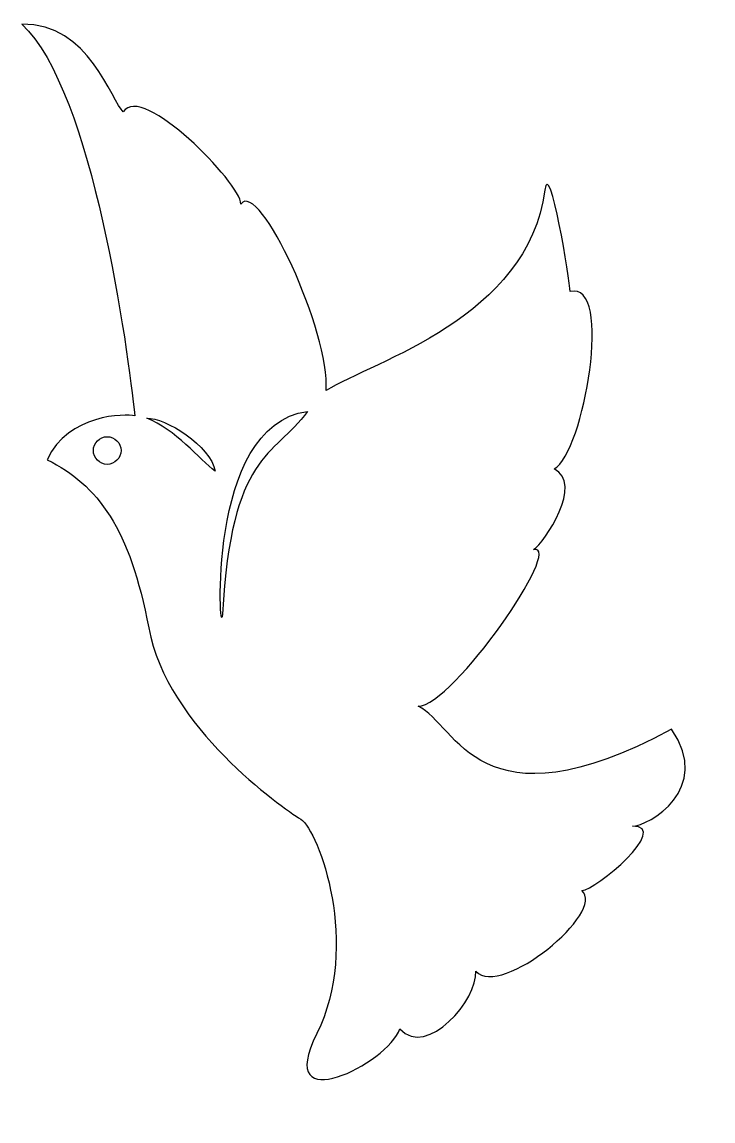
# Model space of a CAD drawing. Header units: centimetres. Extents: x -6.1 to 7.9, y -11.6 to 10.7.
import ezdxf

# ---------------------------------------------------------------- set-up
doc = ezdxf.new("R2010")
doc.units = ezdxf.units.CM
doc.header["$MEASUREMENT"] = 0
doc.layers.add('Camada 1', color=7, linetype='Continuous')

msp = doc.modelspace()

# ---------------------------------------------------------------- linework, layer by layer
at = {"layer": 'Camada 1'}
for points, knots in [([(-0.48552, -5.47766), (-0.87745, -5.23276), (-3.19332, -3.61023), (-3.5668, -1.6027), (-3.5668, -1.6027), (-3.94031, 0.40485), (-4.59386, 1.29187), (-5.62103, 1.80542), (-5.62103, 1.80542), (-5.20087, 2.73913), (-4.03366, 2.73913), (-3.84695, 2.69254), (-3.84695, 2.69254), (-3.98699, 3.99966), (-4.68732, 9.27532), (-6.13456, 10.62922), (-6.13456, 10.62922), (-4.78069, 10.67589), (-4.31388, 9.04185), (-4.08041, 8.85511), (-4.08041, 8.85511), (-3.70692, 9.46204), (-1.69937, 7.40781), (-1.69937, 6.98763), (-1.69937, 6.98763), (-1.32588, 7.50121), (0.12136, 4.37315), (0.02802, 3.20607), (0.02802, 3.20607), (1.00851, 3.81297), (4.11731, 4.67255), (4.46328, 7.26779), (4.46328, 7.26779), (4.55663, 7.96812), (4.97681, 5.40031), (4.97681, 5.21362), (4.97681, 5.21362), (5.86383, 5.44701), (5.25687, 1.94554), (4.64997, 1.6187), (4.64997, 1.6187), (5.25692, 1.33856), (4.46317, 0.12468), (4.22979, -0.01534), (4.22979, -0.01534), (4.88344, 0.12468), (2.59583, -3.19008), (1.8955, -3.19008), (1.8955, -3.19008), (2.68917, -3.56357), (3.10936, -5.75783), (7.03101, -3.65694), (7.03101, -3.65694), (7.87138, -4.8708), (6.56415, -5.61779), (6.23734, -5.61779), (6.23734, -5.61779), (7.03101, -5.61779), (5.49042, -6.92499), (5.21028, -6.92499), (5.21028, -6.92499), (5.72381, -7.34517), (3.57613, -9.11934), (3.0626, -8.55906), (3.0626, -8.55906), (3.10938, -9.11926), (2.08229, -10.33304), (1.52201, -9.72614), (1.52201, -9.72614), (1.28854, -10.42647), (-1.04574, -11.59375), (-0.1587, -9.81956), (-0.1587, -9.81956), (0.72833, -8.04541), (-0.11201, -5.71104), (-0.48552, -5.47766)], [0, 0, 0, 0, 0.05, 0.05, 0.05, 0.05, 0.1, 0.1, 0.1, 0.1, 0.15, 0.15, 0.15, 0.15, 0.2, 0.2, 0.2, 0.2, 0.25, 0.25, 0.25, 0.25, 0.3, 0.3, 0.3, 0.3, 0.35, 0.35, 0.35, 0.35, 0.4, 0.4, 0.4, 0.4, 0.45, 0.45, 0.45, 0.45, 0.5, 0.5, 0.5, 0.5, 0.55, 0.55, 0.55, 0.55, 0.6, 0.6, 0.6, 0.6, 0.65, 0.65, 0.65, 0.65, 0.7, 0.7, 0.7, 0.7, 0.75, 0.75, 0.75, 0.75, 0.8, 0.8, 0.8, 0.8, 0.85, 0.85, 0.85, 0.85, 0.9, 0.9, 0.9, 0.9, 1, 1, 1, 1]), ([(-0.34551, 2.78589), (-2.44638, 2.50564), (-2.11166, -2.00111), (-2.0729, -1.32253), (-2.0729, -1.32253), (-1.88618, 1.94555), (-1.0457, 1.85218), (-0.34551, 2.78589)], [0, 0, 0, 0, 0.33333333, 0.33333333, 0.33333333, 0.33333333, 1, 1, 1, 1]), ([(-2.21579, 1.57304), (-2.31506, 2.08927), (-3.2283, 2.66503), (-3.60554, 2.64524), (-3.60554, 2.64524), (-3.02981, 2.4268), (-2.53345, 1.81135), (-2.21579, 1.57304)], [0, 0, 0, 0, 0.33333333, 0.33333333, 0.33333333, 0.33333333, 1, 1, 1, 1]), ([(-4.40715, 1.71205), (-4.25245, 1.71205), (-4.12698, 1.83744), (-4.12698, 1.99211), (-4.12698, 1.99211), (-4.12698, 2.14689), (-4.25245, 2.27236), (-4.40715, 2.27236), (-4.40715, 2.27236), (-4.56185, 2.27236), (-4.68729, 2.14689), (-4.68729, 1.99211), (-4.68729, 1.99211), (-4.68732, 1.83744), (-4.56185, 1.71205), (-4.40715, 1.71205)], [0, 0, 0, 0, 0.2, 0.2, 0.2, 0.2, 0.4, 0.4, 0.4, 0.4, 0.6, 0.6, 0.6, 0.6, 1, 1, 1, 1])]:
    msp.add_open_spline(points, degree=3, knots=knots, dxfattribs=at)

doc.saveas('drawing.dxf')
